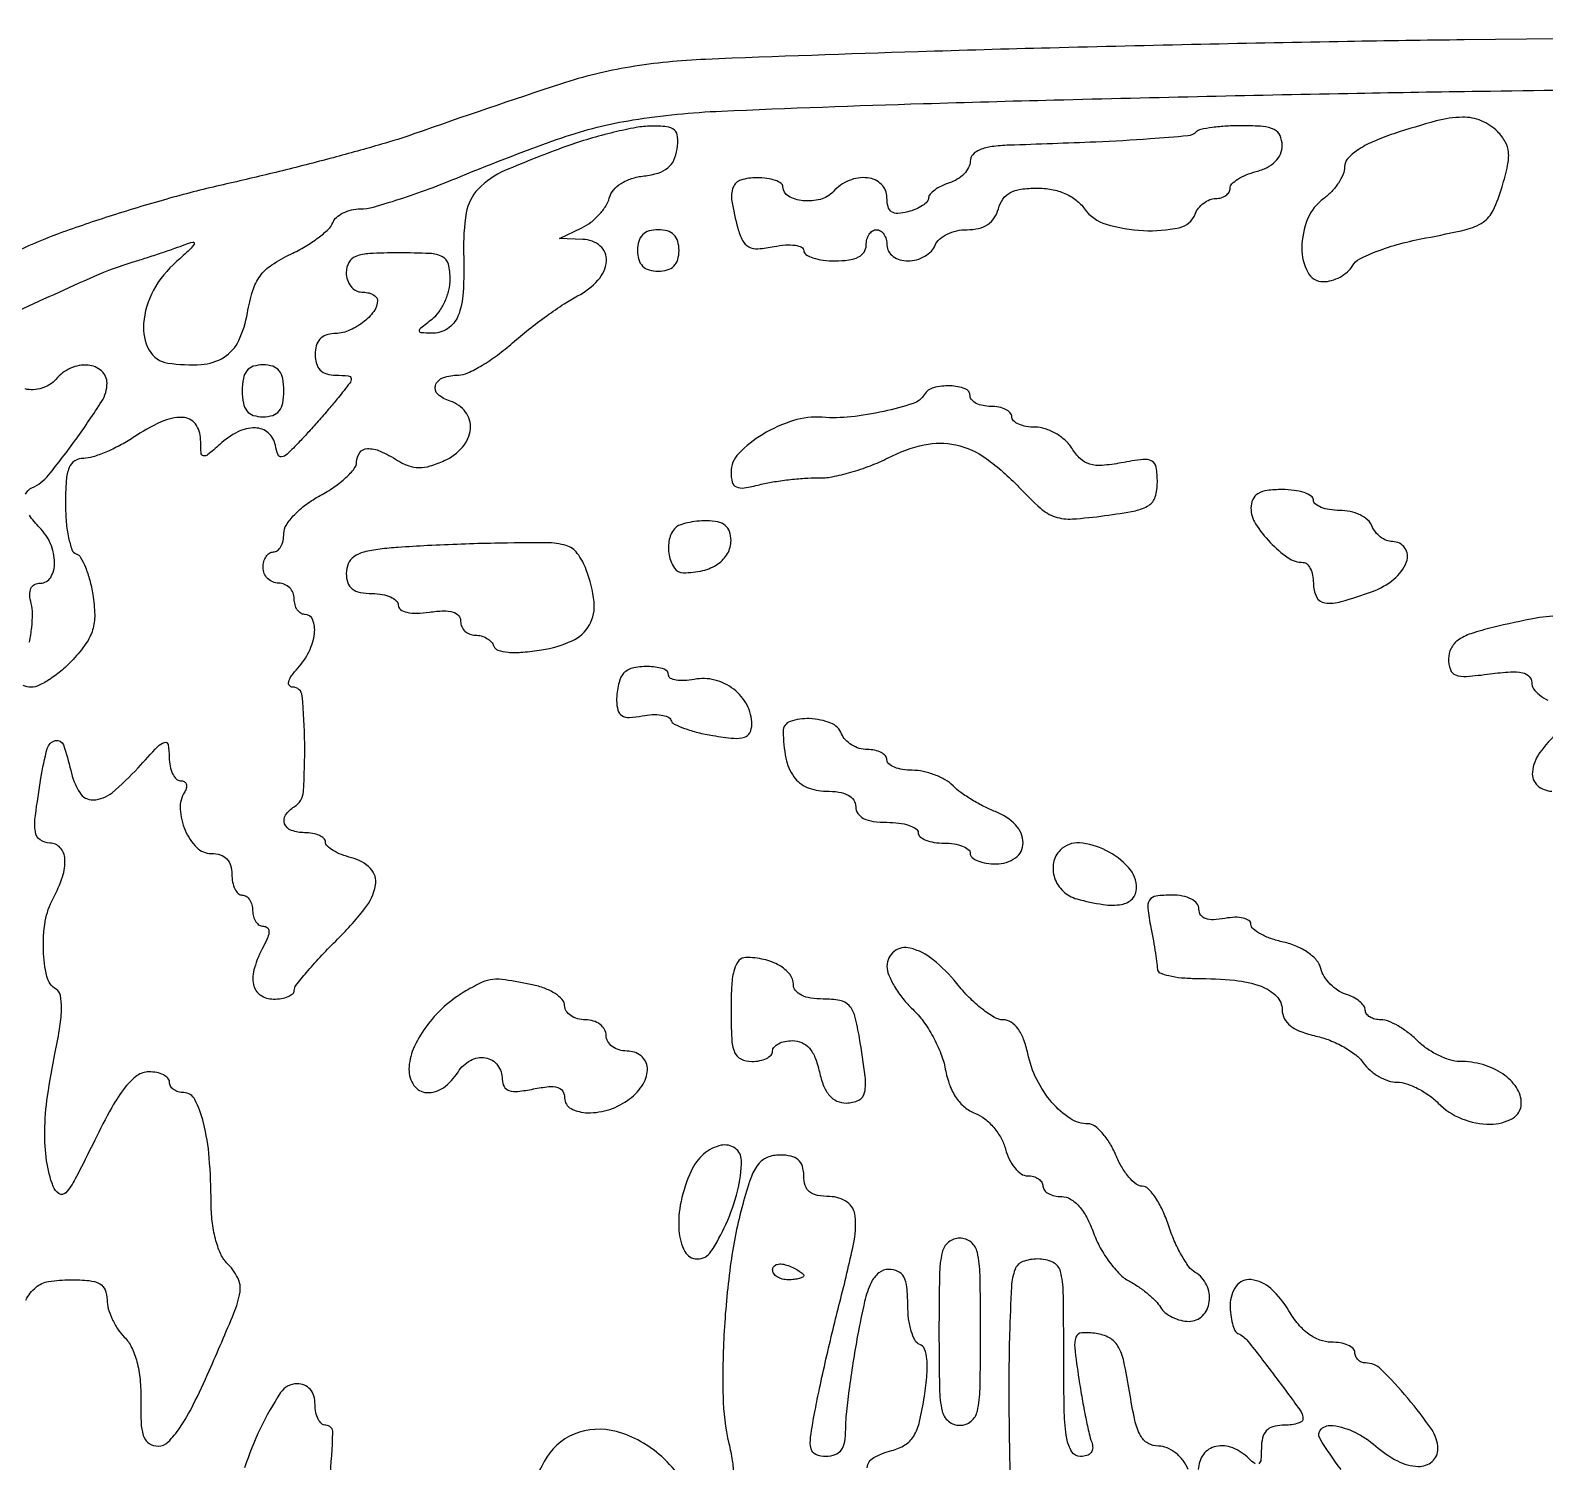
# Model space of a CAD drawing. Extents: x 0 to 525, y 0 to 407.
# Drawn here: x 145.6 to 291.2, y 153.5 to 291.2 of the extents above; entities that cross this region are included whole.
import ezdxf

# ---------------------------------------------------------------- set-up
doc = ezdxf.new("R2010")
doc.units = 0

msp = doc.modelspace()

# ---------------------------------------------------------------- linework, layer by layer
for points in [[(307.5, 290.5), (283.5, 290.254837, 0.001912), (272.269974, 290.097179, 0.000978), (258.178125, 289.817888, 0.000971), (243.660069, 289.47353, 0.001461), (231, 289.11162, 0.002143), (210.559877, 288.379844, 0.030393), (203.284848, 287.643746, 0.039206), (196.691126, 286.030314, 0.004712), (182.5, 281.204807, -0.014421), (179.39113, 280.214587, -0.004669), (174.7375, 278.925767, -0.004651), (169.534293, 277.588636, -0.00521), (164.5, 276.400227, 0.01202), (159.356423, 275.111814, 0.009323), (153.821875, 273.471527, 0.009445), (148.713861, 271.746628, 0.022364), (145, 270.223187, -0.000098), (141.608046, 268.65195, -0.000059), (137.594692, 266.794392, -0.000059)], [(144.033349, 263.999286, -0.004148), (151.78271, 267.525507, -0.0324), (155.5, 268.89913, 0.005105), (156.794956, 269.298846, 0.003879), (158.20625, 269.762402, 0.003922), (159.523288, 270.217885, 0.009151), (160.5, 270.584529, -0.04876), (161.24018, 270.797346, -0.618414), (161.373786, 270.61999, -0.091265), (160.974128, 270.087779, -0.007482), (159.673055, 268.924117, 0.089398), (157.465588, 266.181654, 0.104233), (156.50529, 262.983461, 0.147277), (157.048726, 260.414542, 0.236587), (158.851713, 259.16712, 0.049117), (162.058897, 259.030867, 0.12746), (164.245125, 259.72937, 0.142921), (165.666392, 261.33659, 0.068303), (166.498513, 263.991197, -0.032381), (167.005416, 266.13574, -0.085013), (167.714041, 267.543058, -0.087469), (168.837393, 268.611215, -0.03568), (170.678771, 269.651857, 0.023342), (172.058238, 270.38719, 0.026403), (173.305427, 271.220831, 0.026995), (174.27715, 272.032651, 0.114099), (174.698819, 272.657518, -0.119648), (175.05394, 273.171539, -0.064932), (175.692159, 273.606653, -0.058898), (176.49914, 273.902174, -0.05801), (177.356989, 274.003429, 0.06805), (178.606264, 274.176283, 0.009843), (181.073615, 274.920822, 0.011004), (183.971385, 275.928817, 0.009217), (187, 277.121656, -0.014506), (196.74685, 280.841918, -0.0449), (203.572679, 282.554854, -0.02819), (212.070732, 283.405501, -0.003155), (231.5, 284.126516, -0.001306), (244.072993, 284.480801, -0.000822), (258.765625, 284.832234, -0.000825), (273.221047, 285.130361, -0.001513), (285, 285.318197, 0.001685), (301.547956, 285.587777, 0.018979)], [(145.195127, 169.044472, -0.099581), (146.159083, 170.270025, -0.137447), (147.379029, 170.833395, -0.039881), (149.464463, 171, -0.022349), (151.285983, 170.918542, -0.102857), (152.29169, 170.61363, -0.173744), (152.814767, 170.026034, -0.096124), (153, 169.071429, 0.069397), (153.119797, 168.212458, 0.03896), (153.48677, 167.222605, 0.038029), (154.022805, 166.261884, 0.050154), (154.65709, 165.485768, -0.083966), (155.361973, 164.493928, -0.048572), (155.869512, 163.117435, -0.040951), (156.170218, 161.41001, -0.026904), (156.247445, 159.414339, 0.015255), (156.282773, 157.119178, 0.078718), (156.53813, 155.878657, 0.165719), (157.063282, 155.24052, 0.139333), (157.909637, 155, 0.199147), (158.867903, 155.397434, 0.047287), (159.991322, 156.758623, 0.033203), (161.286147, 158.973066, 0.012252), (162.821754, 162.25, 0.004075), (165.19891, 167.786316, 0.0594), (165.783478, 169.828742, 0.16134), (165.563764, 171.191735, 0.076562), (164.5, 172.642857, -0.09616), (163.902287, 173.528513, -0.03727), (163.424274, 174.935845, -0.033946), (163.106303, 176.634385, -0.029307), (163, 178.446429, 0.020392), (162.825059, 182.734006, 0.040579), (162.275033, 186.085338, 0.054394), (161.447427, 188.335347, 0.284755), (160.375, 189, -0.071046), (159.849526, 189.075045, -0.086487), (159.403906, 189.29375, -0.100289), (159.105986, 189.61866, -0.136381), (159, 190, 0.190282), (158.849216, 190.381865, 0.088467), (158.415514, 190.70625, 0.068285), (157.771739, 190.926291, 0.048285), (157.010259, 191, 0.160312), (155.897104, 190.633682, 0.066692), (154.74643, 189.520089, 0.041005), (153.443624, 187.560021, 0.012749), (151.812059, 184.419638, -0.005485), (149.94665, 180.697994, -0.064351), (149.027108, 179.365735, -0.36309), (148.386107, 179.274378, -0.166893), (147.813446, 179.975267, -0.053294), (147.18634, 182.453687, -0.039326), (147.00881, 185.280249, -0.03153), (147.276931, 188.670325, -0.015896), (148.018734, 192.89653, 0.012657), (148.471093, 195.379161, 0.035221), (148.62061, 197.144208, 0.051842), (148.512903, 198.344484, 0.209), (148.103868, 198.935806, -0.199283), (147.213761, 200.172619, -0.04945), (146.879453, 202.698672, -0.049205), (147.062133, 205.480697, -0.083295), (147.81717, 207.684259, 0.043569), (148.716656, 209.75816, 0.095727), (148.94206, 211.465309, 0.168867), (148.487681, 212.557717, 0.213677), (147.5, 213, -0.158196), (146.566577, 213.302909, -0.20447), (146.108332, 214.06767, -0.067508), (146.105711, 215.665986, -0.007659), (146.641848, 219.25, -0.023132), (147.246173, 222.084401, -0.270806), (148.014365, 222.852824, -0.389152), (148.800021, 222.438177, -0.031695), (149.5, 220, 0.084479), (150.369294, 217.853305, 0.270311), (151.680542, 217.154791, 0.16612), (153.483255, 217.84937, 0.033922), (155.984783, 220.25, -0.005003), (157.86758, 222.27849, -0.122979), (158.509077, 222.687767, -0.461921), (158.862566, 222.474779, -0.037529), (158.970687, 221.25, 0.045064), (159.059791, 220.388768, 0.06443), (159.302475, 219.660937, 0.08373), (159.65208, 219.168734, 0.199103), (160.059017, 219, -0.117525), (160.41022, 218.916294, -0.186151), (160.615082, 218.689555, -0.154458), (160.635702, 218.34727, -0.076964), (160.464874, 217.943165, 0.151863), (160.032412, 216.264576, 0.089394), (160.503985, 214.228425, 0.094748), (161.618194, 212.581596, 0.199337), (163.019052, 212, -0.07374), (163.88064, 211.872238, -0.124577), (164.502382, 211.497596, -0.123728), (164.873735, 210.870152, -0.072175), (165, 210, 0.048028), (165.073693, 209.234582, 0.068025), (165.29375, 208.5875, 0.088204), (165.618118, 208.151477, 0.191087), (166, 208, -0.148195), (166.381354, 207.884432, -0.098894), (166.70625, 207.559375, -0.082425), (166.925306, 207.073457, -0.064853), (167, 206.5, 0.067246), (167.077464, 205.926627, 0.084069), (167.304085, 205.440625, 0.099557), (167.640425, 205.115614, 0.143424), (168.035184, 205, -0.174147), (168.414339, 204.863812, -0.223915), (168.570368, 204.532871, -0.098707), (168.454179, 203.950055, -0.024465), (168.035184, 203.065741, 0.04778), (167.171413, 200.999207, 0.122768), (167.081231, 199.393649, 0.197956), (167.736501, 198.391451, 0.151358), (169, 198, 0.039322), (169.76583, 198.060321, 0.058493), (170.4125, 198.242122, 0.076921), (170.852859, 198.508758, 0.221732), (171, 198.824245, -0.166141), (171.167945, 199.315721, -0.009817), (172.170057, 200.559558, -0.013943), (173.457191, 202.010331, -0.009768), (174.983173, 203.574245, 0.029822), (177.771288, 206.670798, 0.122196), (178.817528, 208.950745, 0.247317), (178.326217, 210.551084, 0.136365), (176.5, 211.589356, -0.031538), (175.542749, 211.894893, -0.043524), (174.734375, 212.294405, -0.050787), (174.168069, 212.722675, -0.208396), (174, 213.108408, 0.209225), (173.850821, 213.449305, 0.081793), (173.4125, 213.738095, 0.062301), (172.765676, 213.93458, 0.042643), (172, 214, -0.086441), (170.735988, 214.22017, -0.21455), (170.074954, 214.858081, -0.248207), (170.164196, 215.696237, -0.106542), (171, 216.5, 0.242485), (171.881348, 217.965533, 0.019784), (172.001808, 222.582139, 0.018537), (171.770614, 227.152141, 0.388778), (170.845012, 228, -0.235796), (170.530898, 228.156856, -0.231882), (170.464548, 228.504062, -0.089583), (170.739599, 229.079949, -0.027832), (171.345012, 229.828741, 0.070402), (172.423543, 231.422292, 0.082293), (172.945684, 233.170722, 0.128537), (172.775208, 234.477896, 0.305352), (172, 235, -0.148195), (171.618646, 235.115568, -0.098894), (171.29375, 235.440625, -0.082425), (171.074694, 235.926543, -0.064853), (171, 236.5, 0.099038), (170.885486, 237.072457, 0.097945), (170.559375, 237.559375, 0.097945), (170.072457, 237.885486, 0.099038), (169.5, 238, -0.099038), (168.927543, 238.114514, -0.097945), (168.440625, 238.440625, -0.097945), (168.114514, 238.927543, -0.099038), (168, 239.5, -0.064853), (168.074694, 240.073457, -0.082425), (168.29375, 240.559375, -0.098894), (168.618646, 240.884432, -0.148195), (169, 241, 0.172496), (169.381559, 241.135672, 0.093748), (169.70625, 241.5207, 0.074139), (169.925921, 242.094484, 0.05446), (170, 242.772596, -0.142505), (170.23923, 243.594925, -0.049338), (171.009462, 244.577575, -0.043376), (172.137103, 245.567987, -0.035015), (173.5, 246.430067, 0.027625), (174.839932, 247.250176, 0.035122), (175.971875, 248.155627, 0.037773), (176.775492, 249.017585, 0.170338), (177, 249.657471, -0.160771), (177.296427, 250.555535, -0.227706), (178.029025, 250.941969, -0.115095), (179.251803, 250.704819, -0.034389), (180.939475, 249.805726, 0.05298), (182.003455, 249.288631, 0.085645), (182.992074, 249.11317, 0.075334), (184.070199, 249.271271, 0.032896), (185.425906, 249.784287, 0.105974), (187.181219, 251.087614, 0.157134), (187.937597, 252.831558, 0.189498), (187.47574, 254.45578, 0.154171), (185.985479, 255.504609, -0.10417), (184.81512, 256.166843, -0.299818), (184.581663, 257.024703, -0.23471), (185.302577, 257.756438, -0.080757), (186.809017, 258.015973, 0.108075), (187.683322, 258.215859, 0.024648), (189.031399, 258.933797, 0.02439), (190.535956, 259.93556, 0.021616), (192, 261.118051, -0.01368), (193.541371, 262.40394, -0.010719), (195.279688, 263.715796, -0.010869), (196.950642, 264.867091, -0.025977), (198.25, 265.627758, 0.090072), (200.207703, 267.138832, 0.161927), (201.013079, 268.978123, 0.244028), (200.424122, 270.423044, 0.170365), (198.75, 271.06768), (196.5, 271.135361), (198.663202, 272.181764, 0.051866), (199.525887, 272.715662, 0.041873), (200.329889, 273.452036, 0.043386), (200.961558, 274.26785, 0.079257), (201.29934, 275.036675, -0.110662), (201.69219, 275.798311, -0.076341), (202.423331, 276.441874, -0.065479), (203.431399, 276.914753, -0.048542), (204.636137, 277.17259, 0.043588), (205.995866, 277.449568, 0.098446), (206.921945, 277.936803, 0.114766), (207.505367, 278.68594, 0.073146), (207.819551, 279.75, 0.050388), (207.867353, 280.932931, 0.198993), (207.55491, 281.574558, 0.156937), (206.820319, 281.896853, 0.028736), (205.319551, 281.963924, 0.042548), (203.876613, 281.822298, 0.013275), (201.746812, 281.369614, 0.013162), (199.384387, 280.735329, 0.014166), (197.116404, 279.991399, 0.015), (191.258937, 277.683831, 0.100216), (188.695641, 275.911135, 0.151472), (187.543572, 273.616647, 0.048581), (187.283123, 269.768762, -0.020455), (187.239599, 265.951426, -0.082161), (186.740491, 263.679591, -0.156834), (185.737586, 262.467768, -0.147844), (184.190983, 262.031803, -0.015166), (183.191738, 262.08094, -0.403678), (183.030365, 262.263459, -0.215958), (183.177925, 262.554858, -0.006842), (184.25, 263.392046, 0.076714), (184.920126, 264.085399, 0.047256), (185.485938, 265.071791, 0.046201), (185.870791, 266.180817, 0.060494), (186, 267.244858, 0.06157), (185.822149, 268.683676, 0.217664), (185.254827, 269.393012, 0.107008), (184.04886, 269.706521, 0.010283), (181, 269.769231, 0.011985), (178.258128, 269.703498, 0.078289), (176.913265, 269.425, 0.178473), (176.248286, 268.84916, 0.126642), (176, 267.884615, 0.078089), (176.11313, 267.164671, 0.090376), (176.440625, 266.553606, 0.100781), (176.927934, 266.145092, 0.124838), (177.5, 266, -0.051363), (178.073942, 265.940885, -0.071292), (178.559375, 265.765, -0.091341), (178.885677, 265.505352, -0.181063), (179, 265.2, -0.160852), (178.649136, 264.137576, -0.070561), (177.595547, 263.070059, -0.066662), (176.194486, 262.271675, -0.096503), (174.8, 262, 0.090275), (174.047348, 261.862992, 0.120036), (173.475, 261.472222, 0.112093), (173.120851, 260.838435, 0.071699), (173, 260, 0.072213), (173.126545, 259.128378, 0.124282), (173.498777, 258.501229, 0.12472), (174.123, 258.127313, 0.073012), (174.990213, 258, -0.020265), (176.195799, 257.951117, -0.357681), (176.457348, 257.698489, -0.193791), (176.332502, 257.242231, -0.007613), (175.240213, 255.849715, -0.006552), (174.430454, 254.875527, -0.003728), (173.427061, 253.717658, -0.003721), (172.399099, 252.566544, -0.00614), (171.511484, 251.611199, -0.009924), (170.305552, 250.394105, -0.156447), (169.788859, 250.138252, -0.355039), (169.445932, 250.340523, -0.041353), (169.188159, 251.261484, 0.167905), (168.501676, 252.452266, 0.176692), (167.241864, 252.934185, 0.122287), (165.573863, 252.547533, 0.0662), (163.828741, 251.345012, -0.010041), (162.672959, 250.340515, -0.245324), (162.270157, 250.252867, -0.321363), (162.039348, 250.537107, -0.015039), (162, 251.845012, 0.167196), (161.493024, 253.318738, 0.224749), (160.249352, 253.94422, 0.115478), (158.210672, 253.518001, 0.037247), (155.5, 252, -0.023796), (154.222963, 251.239061, -0.023115), (152.867188, 250.594872, -0.023752), (151.624633, 250.141516, -0.074786), (150.75, 250.006589, 0.137198), (149.890354, 249.762686, 0.162638), (149.34943, 249.119422, 0.078745), (149.071505, 247.874081, 0.015603), (149, 245.583333, 0.021702), (149.074548, 243.866645, 0.031287), (149.300676, 242.363837, 0.032005), (149.625542, 241.216357, 0.231288), (150.023576, 240.825475, -0.183276), (150.456089, 240.472647, -0.033883), (150.917045, 239.533425, -0.032385), (151.330539, 238.301203, -0.02454), (151.627807, 236.90613, -0.034275), (151.808296, 234.957348, -0.079562), (151.611357, 233.506971, -0.079466), (150.971154, 232.189555, -0.034129), (149.73956, 230.663989, -0.029088), (148.678023, 229.644432, -0.031385), (147.530801, 228.782547, -0.033071), (146.461993, 228.177025, -0.112808), (145.687349, 228, -0.096384), (144.927499, 228.147848, -0.259171)], [(145.16762, 246.574008, -0.188104), (145.761226, 247.166667, 0.119213), (147.36073, 248.382726, 0.014944), (150.027394, 251.864732, 0.013835), (152.496973, 255.505595, 0.143049), (153, 257.227844, 0.212186), (152.474138, 258.411207, 0.166056), (151.168633, 258.971413, 0.12611), (149.49065, 258.675325, 0.113615), (148.085677, 257.603235, -0.083413), (147.50725, 257.104417, -0.061256), (146.733539, 256.756268, -0.060765), (145.891235, 256.603784, -0.078533), (145.110485, 256.681358, 0.13193)], [(145.527167, 232.335726, 0.026106), (145.755512, 233.74979, 0.026933), (145.826554, 235.062949, 0.064081), (145.70219, 236.030824, -0.049687), (145.568857, 236.875903, -0.121159), (145.683389, 237.491495, -0.16778), (146.034771, 237.86301, -0.120777), (146.59362, 238, 0.264442), (147.581249, 238.561614, 0.139437), (147.954883, 239.968329, 0.097814), (147.560901, 241.794534, 0.094759), (146.5, 243.357143, -0.050175), (145.527654, 244.547014, -0.098647)], [(293.009291, 234.834747, 0.052397), (290.423533, 234.628225, 0.012898), (286.25, 233.737827, 0.021271), (284.161345, 233.140563, 0.07399), (282.912448, 232.5081, 0.121311), (282.241594, 231.732133, 0.118407), (282, 230.726249, 0.083453), (282.174505, 229.688009, 0.226064), (282.685202, 229.169384, 0.107514), (283.722228, 229.02933, 0.013343), (286, 229.273174, -0.016205), (287.958312, 229.471491, -0.069544), (289.125179, 229.389269, -0.151449), (289.754929, 229.037156, -0.192412), (290, 228.423896, 0.156233), (290.184799, 227.846912, 0.069096), (290.741054, 227.259188, 0.058671), (291.557652, 226.749812, 0.048691)], [(292.522736, 223.604049, 0.060037), (290.76385, 221.681658, 0.130557), (290.06189, 219.824837, 0.237173), (290.549735, 218.544125, 0.187427), (291.95031, 218, 0.057607)], [(226.081179, 152.925565, -0.233614), (226.735067, 153.889644, -0.067581), (228.453223, 154.577616, 0.076645), (229.731416, 155.116363, 0.119798), (230.567434, 155.960693, 0.07894), (231.133349, 157.359503, 0.019511), (231.597067, 159.79872, 0.016093), (231.841205, 161.881828, 0.043808), (231.836639, 163.365504, 0.068988), (231.610303, 164.339192, 0.224379), (231.143843, 164.785386, -0.193841), (230.702863, 165.160363, -0.047698), (230.336004, 166.058311, -0.04181), (230.083874, 167.247279, -0.031358), (230, 168.583333, 0.024349), (229.916795, 170.29088, 0.098744), (229.616306, 171.282514, 0.165006), (229.053351, 171.809756, 0.1068), (228.172852, 172, 0.172732), (227.211595, 171.657708, 0.112013), (226.477422, 170.718591, 0.053498), (225.853575, 168.91807, 0.011108), (225.172852, 165.634703, 0.006571), (224.723876, 163.004501, 0.006585), (224.344525, 160.365268, 0.00646), (224.073727, 158.054695, 0.025943), (224, 156.634703, -0.040524), (223.899651, 155.398597, -0.11436), (223.572476, 154.602065, -0.150022), (222.992447, 154.156067, -0.089659), (222.129105, 154, -0.099217), (221.160745, 154.194066, -0.241198), (220.703618, 154.734732, -0.093801), (220.657176, 155.85429, -0.009774), (221.091601, 158.460922, -0.006783), (221.519226, 160.589501, -0.003108), (222.131825, 163.354391, -0.003078), (222.81285, 166.257569, -0.004245), (223.462496, 168.855267, 0.010318), (224.782654, 174.420422, 0.076869), (224.942016, 177.125606, 0.217516), (224.169464, 178.465701, 0.156121), (222.5, 179, -0.044917), (221.317234, 179.106468, -0.124434), (220.5625, 179.45, -0.149477), (220.142566, 180.064742, -0.07578), (220, 181, 0.07402), (219.864104, 181.912938, 0.14039), (219.463426, 182.531907, 0.126053), (218.760466, 182.885946, 0.053996), (217.707405, 183, 0.095996), (216.482674, 182.762674, 0.136367), (215.607028, 182.091636, 0.078669), (214.899388, 180.761253, 0.016789), (214.127358, 178.25, 0.031681), (212.989876, 172.677053, 0.020088), (212.34224, 166.078243, 0.019992), (212.230627, 159.766898, 0.05156), (212.799684, 155.25, -0.017349), (213.119315, 153.620178, -0.030132), (213.255168, 152.248437, -0.032661)], [(256.968838, 152.75, 0.067256), (256.474863, 153.619796, 0.06345), (255.759179, 154.346821, 0.067315), (254.931367, 154.834191, 0.099748), (254.108498, 155, -0.133582), (253.091672, 155.276594, -0.13873), (252.372442, 156.027411, -0.06903), (251.834795, 157.4986, -0.013827), (251.320243, 160.25, 0.014144), (250.779199, 163.132954, 0.076847), (250.210126, 164.612466, 0.138885), (249.388987, 165.41543, 0.089574), (248.11751, 165.836123, 0.051136), (246.73438, 165.889643, 0.294104), (246.172065, 165.474823, 0.12111), (246.048537, 164.468072, 0.007473), (246.453986, 161.458274, 0.006029), (246.76325, 159.552904, 0.006748), (247.107909, 157.725962, 0.006258), (247.441617, 156.179085, 0.035369), (247.687434, 155.372151, -0.099268), (247.78089, 154.822839, -0.160776), (247.62071, 154.381552, -0.147548), (247.214865, 154.097417, -0.079621), (246.606989, 154, -0.257543), (245.777856, 154.457414, -0.099064), (245.292289, 155.727919, -0.036763), (245.054003, 158.253306, -0.005146), (245, 163.5, 0.003407), (244.957083, 169.798163, 0.060999), (244.684211, 171.8, 0.22271), (243.95148, 172.677754, 0.109671), (242.5, 173, 0.088317), (241.058127, 172.743315, 0.218477), (240.314299, 172.003717, 0.076746), (239.974317, 170.367433, 0.005581), (239.787168, 165.75, 0.005617), (239.727376, 162.449544, 0.003297), (239.726245, 158.5, 0.003297), (239.777208, 154.550475, 0.005613), (239.87864, 151.25, -0.015206)], [(271.676361, 152.739922, -0.029497), (269.628561, 155.75, -0.364548), (269.774969, 156.653, -0.215663), (270.889271, 156.980781, -0.080481), (273.004658, 156.327932, -0.063708), (275, 155, 0.059208), (277.097111, 153.577044, 0.109446), (279.077784, 153.050416, 0.191476), (280.422388, 153.520803, 0.22169), (280.970687, 154.75, 0.147885), (280.380447, 156.590139, 0.024133), (278.080472, 159.601274, 0.022149), (275.518278, 162.380231, 0.197943), (274.014096, 163, -0.097617), (273.627057, 163.07629, -0.097599), (273.297891, 163.29375, -0.098272), (273.07747, 163.618382, -0.100478), (273, 164, 0.212123), (272.830109, 164.382435, 0.080693), (272.32896, 164.70625, 0.061409), (271.590202, 164.926671, 0.041848), (270.715608, 165, -0.089513), (269.623656, 165.197067, -0.070033), (268.563077, 165.772255, -0.060022), (267.564813, 166.714764, -0.040185), (266.659071, 168, 0.074001), (264.916003, 170.149794, 0.161136), (263.001467, 171.009928, 0.266435), (261.588062, 170.382032, 0.15932), (261, 168.583333, 0.028936), (261.055005, 167.633662, 0.037653), (261.220312, 166.778646, 0.041405), (261.460326, 166.119108, 0.182175), (261.75, 165.833333, -0.121226), (262.702473, 165.094878, -0.005665), (265.215732, 161.847827, -0.004729), (267.696099, 158.501827, -0.158417), (268, 157.566722, -0.278855), (267.867788, 157.348094, -0.051768), (267.4125, 157.166475, -0.042263), (266.766358, 157.041105, -0.026799), (266, 157, 0.073359), (265.09847, 156.867014, 0.135844), (264.477273, 156.475, 0.126225), (264.117825, 155.795705, 0.058961), (264, 154.8, -0.02009), (263.956017, 153.705795, -0.201593), (263.75, 153.308333, -0.338229)], [(174.419919, 151.878728, 0.013586), (174.716703, 156.289883, 0.425981), (174.034443, 157, -0.185806), (173.639518, 157.152007, -0.089897), (173.303868, 157.5875, -0.069737), (173.076338, 158.234665, -0.049749), (173, 159, 0.071539), (172.880783, 159.828963, 0.10895), (172.531719, 160.463818, 0.118528), (171.973436, 160.858251, 0.095607), (171.25, 160.996252, 0.252954), (169.682217, 160.144533, 0.032117), (167.727426, 156.677663, 0.034201), (166.225461, 152.926234, 0.171363)], [(209.818858, 149.5, 0.08224), (206.333389, 153.988618, 0.120993), (201.984529, 156.396226, 0.163509), (197.925795, 156.155064, 0.180404), (195.031543, 153.509869, -0.017832), (191.087274, 146.442208, -0.022403)], [(263.404066, 153.293644, -0.043912), (262.8, 153.8, 0.100268), (261.242953, 154.832481, 0.1507), (259.63123, 154.972266, 0.183253), (258.432807, 154.195431, 0.152422), (257.936614, 152.75)]]:
    msp.add_lwpolyline(points, format="xyb")
for points in [[(276.75, 281.228819, 0.021969), (274.723563, 280.454378, 0.045406), (273.23679, 279.642689, 0.062511), (272.299543, 278.828372, 0.18471), (272, 278.045192, -0.098803), (271.856646, 277.32682, -0.046831), (271.4125, 276.489151, -0.043911), (270.765157, 275.670192, -0.04744), (270, 275, 0.140082), (268.454453, 273.040822, 0.096134), (267.894557, 270.248513, 0.121912), (268.458934, 267.905932, 0.279924), (269.95031, 267, 0.06958), (270.759602, 267.113169, 0.055085), (271.578264, 267.447703, 0.056375), (272.283055, 267.940943, 0.084537), (272.753547, 268.524097, -0.149243), (273.455814, 269.197327, -0.026372), (275.145164, 269.942161, -0.025911), (277.326351, 270.642583, -0.018762), (279.81673, 271.203111, 0.010956), (283.681734, 272.009876, 0.090774), (285.319893, 272.71943, 0.137122), (286.293275, 273.855439, 0.036219), (287.151756, 276.11218, 0.018761), (287.683106, 278.162479, 0.074877), (287.769236, 279.454084, 0.109406), (287.460188, 280.450206, 0.066753), (286.709692, 281.433165, 0.098272), (285.151608, 282.475225, 0.103893), (283.344699, 282.816228, 0.060867), (280.826608, 282.455982, 0.014358)], [(257.739875, 281.406542, -0.174567), (256.928986, 281.025041, -0.005722), (253.300814, 280.724479, -0.007556), (248.069248, 280.430691, -0.002028), (239.75, 280.123321, 0.024556), (238.078253, 279.985969, 0.065649), (236.925919, 279.676721, 0.109097), (236.247011, 279.201579, 0.187872), (236, 278.567388, -0.122947), (235.851427, 277.972302, -0.069989), (235.4125, 277.36914, -0.063046), (234.764714, 276.849532, -0.06077), (234, 276.5, 0.034745), (233.234406, 276.197055, 0.045356), (232.5875, 275.811996, 0.052656), (232.137188, 275.406751, 0.18528), (232, 275.049244, -0.191138), (231.861129, 274.69924, -0.056409), (231.4125, 274.319322, -0.047691), (230.765606, 273.970404, -0.035906), (230, 273.710251, -0.049229), (229.042979, 273.55836, -0.167579), (228.44369, 273.726188, -0.182942), (228.106846, 274.214569, -0.060551), (228, 275.09362, 0.203146), (227.464367, 276.357556, 0.167002), (226.126367, 276.984473, 0.126452), (224.368535, 276.728956, 0.106277), (222.818955, 275.651274, -0.141117), (221.591943, 274.917345, -0.088969), (219.916555, 274.781002, -0.106214), (218.516471, 275.226255, -0.269037), (218, 276.116631, 0.245982), (217.822468, 276.455662, 0.066691), (217.265625, 276.74051, 0.0514), (216.457607, 276.935631, 0.033571), (215.5, 277, 0.073808), (213.952796, 276.770355, 0.232155), (213.206445, 276.073762, 0.135622), (213.080754, 274.741141, 0.021511), (213.655553, 272.15338, 0.049161), (214.109349, 270.94715, 0.161841), (214.698885, 270.34999, 0.1366), (215.595706, 270.168751, 0.03133), (217.141898, 270.37838, -0.03099), (218.241638, 270.52824, -0.053472), (219.163723, 270.497461, -0.076985), (219.790639, 270.307731, -0.288435), (220, 269.975, 0.258791), (220.207951, 269.600134, 0.060981), (220.88125, 269.286406, 0.047785), (221.850699, 269.070907, 0.030819), (223, 269, 0.033607), (224.322075, 269.088963, 0.082504), (225.25, 269.375, 0.12651), (225.797909, 269.851045, 0.152103), (226, 270.5, -0.064853), (226.074694, 271.073457, -0.082425), (226.29375, 271.559375, -0.098894), (226.618646, 271.884432, -0.148195), (227, 272, -0.148195), (227.381354, 271.884432, -0.098894), (227.70625, 271.559375, -0.082425), (227.925306, 271.073457, -0.064853), (228, 270.5, 0.131307), (228.154775, 269.920798, 0.103496), (228.588564, 269.434603, 0.089187), (229.24494, 269.110922, 0.070174), (230.031385, 269, 0.068006), (230.850994, 269.111994, 0.06271), (231.635134, 269.440625, 0.06668), (232.267132, 269.926359, 0.104363), (232.638374, 270.5, -0.12349), (233.041508, 271.074172, -0.064447), (233.775342, 271.559375, -0.058029), (234.706833, 271.888415, -0.055966), (235.700608, 272, 0.056491), (236.815342, 272.126348, 0.090445), (237.692743, 272.503658, 0.099856), (238.32222, 273.133358, 0.082786), (238.710251, 274, -0.087419), (239.138069, 274.932412, -0.117802), (239.826434, 275.550559, -0.089859), (240.869985, 275.894003, -0.034691), (242.395872, 276, -0.045725), (243.829488, 275.868622, -0.056818), (245.109236, 275.477953, -0.06171), (246.18077, 274.845706, -0.072614), (247, 274, 0.165498), (249.070845, 272.527065, 0.060891), (252.654539, 271.917073, 0.062835), (256.093667, 272.187737, 0.255434), (257.638374, 273.5, -0.074185), (257.962529, 274.073431, -0.064359), (258.454091, 274.559375, -0.06686), (259.031441, 274.888097, -0.096313), (259.606989, 275, 0.068684), (260.13942, 275.073486, 0.085011), (260.590803, 275.288153, 0.099878), (260.892622, 275.606875, 0.140685), (261, 275.980948, -0.196992), (261.172385, 276.401511, -0.05533), (261.734375, 276.858059, -0.046776), (262.542915, 277.277157, -0.034719), (263.5, 277.589356, 0.055092), (264.545019, 277.977912, 0.080962), (265.336663, 278.552234, 0.09348), (265.827789, 279.277583, 0.102549), (266, 280.108408, 0.105422), (265.79949, 281.04882, 0.174813), (265.243372, 281.626635, 0.095589), (264.163769, 281.922871, 0.019303), (262.166667, 282, 0.014336), (260.655255, 281.956655, 0.018983), (259.285047, 281.825672, 0.016592), (258.172676, 281.638792, 0.147498)], [(204, 270, 0.072254), (204.126841, 269.126841, 0.124864), (204.5, 268.5, 0.124864), (205.126841, 268.126841, 0.072254), (206, 268, 0.072254), (206.873159, 268.126841, 0.124864), (207.5, 268.5, 0.124864), (207.873159, 269.126841, 0.072254), (208, 270, 0.072254), (207.873159, 270.873159, 0.124864), (207.5, 271.5, 0.124864), (206.873159, 271.873159, 0.072254), (206, 272, 0.072254), (205.126841, 271.873159, 0.124864), (204.5, 271.5, 0.124864), (204.126841, 270.873159, 0.072254)], [(166, 256.5, 0.044917), (166.106468, 255.317234, 0.124434), (166.45, 254.5625, 0.149477), (167.064742, 254.142566, 0.07578), (168, 254, 0.07578), (168.935258, 254.142566, 0.149477), (169.55, 254.5625, 0.124434), (169.893532, 255.317234, 0.044917), (170, 256.5, 0.044917), (169.893532, 257.682766, 0.124434), (169.55, 258.4375, 0.149477), (168.935258, 258.857434, 0.07578), (168, 259, 0.07578), (167.064742, 258.857434, 0.149477), (166.45, 258.4375, 0.124434), (166.106468, 257.682766, 0.044917)], [(231.579826, 256.129162, -0.17759), (230.504902, 255.285034, -0.023919), (227.687869, 254.516415, -0.028246), (224.530024, 254.000134, -0.044105), (221.77707, 253.952152, 0.09301), (219.000728, 253.632128, 0.060495), (216.045777, 252.308658, 0.064006), (213.738258, 250.481372, 0.19574), (213, 248.667815, 0.065615), (213.125457, 247.715922, 0.228214), (213.519372, 247.258398, 0.14348), (214.273775, 247.162677, 0.022763), (215.75, 247.468575, -0.021134), (217.009505, 247.733846, -0.012512), (218.530232, 247.948611, -0.012508), (220.061266, 248.087181, -0.020956), (221.352919, 248.117334, 0.052293), (222.720372, 248.235123, 0.022188), (224.51207, 248.66369, 0.021662), (226.400624, 249.294717, 0.026495), (228.101248, 250.051653, -0.062921), (231.57764, 251.305168, -0.110569), (234.619228, 251.30562, -0.101635), (237.543846, 249.990189, -0.04739), (240.683489, 247.236768, 0.020674), (242.77047, 245.199602, 0.103394), (244.176591, 244.383415, 0.097237), (245.832804, 244.173615, 0.017206), (248.961563, 244.494714, 0.012548), (251.888067, 244.972316, 0.095399), (253.180834, 245.484308, 0.180625), (253.795721, 246.299757, 0.072298), (254, 247.705129, 0.038491), (253.888881, 249.146445, 0.234918), (253.470287, 249.738582, 0.155779), (252.619274, 249.89775, 0.015318), (250.532916, 249.572153, -0.025853), (248.678659, 249.322655, -0.092015), (247.491414, 249.443524, -0.120912), (246.606677, 249.956721, -0.061645), (245.792369, 250.960862, 0.070008), (245.137902, 251.740978, 0.052423), (244.229272, 252.401003, 0.053057), (243.218051, 252.849507, 0.078019), (242.259453, 253, -0.042325), (241.394432, 253.073356, -0.061946), (240.663714, 253.29375, -0.081358), (240.168338, 253.617619, -0.210376), (240, 254, 0.191087), (239.848523, 254.381882, 0.088204), (239.4125, 254.70625, 0.068025), (238.765418, 254.926307, 0.048028), (238, 255, -0.048028), (237.234582, 255.073693, -0.068025), (236.5875, 255.29375, -0.088204), (236.151477, 255.618118, -0.191087), (236, 256, 0.315164), (235.509394, 256.701023, 0.080257), (234.069359, 256.977051, 0.071736), (232.479257, 256.794966, 0.192315)], [(263, 245.222241, 0.142693), (263.437975, 243.718815, 0.049504), (264.847199, 241.924903, 0.049428), (266.569727, 240.452649, 0.153295), (268.011431, 240, -0.192889), (268.388987, 239.848718, -0.087607), (268.709608, 239.4125, -0.067446), (268.927183, 238.765446, -0.047458), (269, 238, 0.114778), (269.303399, 236.695735, 0.2484), (270.113374, 236.109204, 0.106165), (271.674278, 236.221378, 0.015926), (274.679002, 237.200888, 0.086091), (276.73493, 238.374578, 0.125224), (277.961237, 240.052417, 0.253835), (277.808147, 241.375838, 0.244309), (276.606989, 242, -0.096313), (276.031441, 242.111903, -0.06686), (275.454091, 242.440625, -0.064359), (274.962529, 242.926569, -0.074185), (274.638374, 243.5, 0.125259), (274.232199, 244.074238, 0.06413), (273.488259, 244.559375, 0.057561), (272.542288, 244.888458, 0.055002), (271.531385, 245, -0.037645), (270.561983, 245.073089, -0.056489), (269.743594, 245.29375, -0.074175), (269.184642, 245.616987, -0.228458), (269, 246, 0.254951), (268.790443, 246.384262, 0.06271), (268.11875, 246.70625, 0.048861), (267.149251, 246.927234, 0.031626), (266, 247, 0.031603), (264.56779, 246.909386, 0.102502), (263.671879, 246.601853, 0.154306), (263.177787, 246.049354, 0.106261)], [(207.666667, 243.333333, 0.147812), (207.064509, 242.20955, 0.092797), (207.044473, 240.707501, 0.107041), (207.550524, 239.458661, 0.24804), (208.418213, 239, 0.057152), (210.282833, 239.213833, 0.092141), (211.74321, 239.852251, 0.114633), (212.666811, 240.850375, 0.130322), (213, 242.106989, 0.083936), (212.856334, 242.956765, 0.139456), (212.441849, 243.547177, 0.11895), (211.723226, 243.889714, 0.05205), (210.666667, 244, 0.026022), (209.724524, 243.950933, 0.028659), (208.822917, 243.804167, 0.029781), (208.075903, 243.590804, 0.11238)], [(179.25, 241.276604, 0.030931), (177.6923, 240.984596, 0.094495), (176.721605, 240.532836, 0.1371), (176.189458, 239.867022, 0.100783), (176, 238.936642, 0.081469), (176.146674, 238.042435, 0.147696), (176.572724, 237.443664, 0.120378), (177.331203, 237.105411, 0.045002), (178.5, 237, -0.042604), (179.457097, 236.9183, -0.062258), (180.265625, 236.67291, -0.081739), (180.813552, 236.312248, -0.209367), (181, 235.886501, 0.244511), (181.217379, 235.468557, 0.09802), (181.824696, 235.20014, 0.061942), (182.776249, 235.107534, 0.029763), (184, 235.213308, -0.02709), (185.351274, 235.33738, -0.081358), (186.267697, 235.22226, -0.14566), (186.797332, 234.877821, -0.178073), (187, 234.326807, 0.105938), (187.108477, 233.82057, 0.099316), (187.416146, 233.38975, 0.096179), (187.875869, 233.100958, 0.092542), (188.416667, 233, -0.068752), (188.984373, 232.921567, -0.065441), (189.519919, 232.691805, -0.070159), (189.943594, 232.351949, -0.108649), (190.183058, 231.950827, 0.240391), (190.591781, 231.548738, 0.056326), (191.563899, 231.358902, 0.040855), (192.967285, 231.360788, 0.018891), (194.779961, 231.580805, 0.06574), (197.738849, 232.46331, 0.161579), (199.391444, 233.976939, 0.157653), (199.834432, 236.206443, 0.06176), (199.08021, 239.289033, 0.067767), (198.220545, 240.867704, 0.165188), (197.148129, 241.616277, 0.070042), (195.265442, 241.885666, 0.005712), (190.274751, 241.839963, 0.00384), (187.059807, 241.749079, 0.003778), (183.829146, 241.608461, 0.003716), (180.999672, 241.442784, 0.014388)], [(202.666667, 229.333333, 0.10112), (202.409894, 228.944682, 0.033215), (202.195833, 228.289714, 0.031523), (202.049147, 227.51213, 0.030866), (202, 226.716756, 0.064803), (202.122892, 225.772548, 0.19534), (202.505637, 225.263464, 0.149399), (203.217377, 225.086498, 0.034007), (204.465114, 225.238082, -0.034575), (205.430465, 225.35425, -0.04933), (206.292094, 225.312911, -0.060701), (206.938257, 225.135627, -0.21838), (207.222972, 224.831083, 0.19948), (207.550364, 224.454428, 0.027182), (208.528978, 224.032444, 0.02782), (209.803259, 223.642253, 0.020163), (211.257859, 223.345581, 0.015239), (213.267328, 223.082052, 0.096445), (214.289604, 223.17675, 0.210661), (214.808256, 223.613532, 0.114403), (215, 224.440586, 0.123022), (214.543194, 226.269084, 0.105414), (213.262349, 227.790739, 0.102662), (211.439718, 228.685724, 0.110631), (209.462097, 228.748003, -0.032205), (208.518471, 228.629915, -0.054421), (207.723241, 228.668615, -0.077772), (207.181441, 228.843719, -0.282951), (207, 229.138672, 0.326345), (206.564892, 229.734313, 0.066125), (205.196661, 229.978979, 0.06031), (203.656767, 229.862367, 0.148411)], [(218.013655, 223.75, 0.044884), (218.275904, 221.152757, 0.107772), (219.034097, 219.384433, 0.139341), (220.312298, 218.363156, 0.099635), (222.116631, 218, -0.036137), (223.373356, 217.909052, -0.083999), (224.269439, 217.619944, -0.125192), (224.803548, 217.143127, -0.149326), (225, 216.5, 0.152103), (225.202091, 215.851045, 0.12651), (225.75, 215.375, 0.082504), (226.677925, 215.088963, 0.033607), (228, 215, -0.031626), (229.149251, 214.927234, -0.048861), (230.11875, 214.70625, -0.06271), (230.790443, 214.384262, -0.254951), (231, 214, 0.226478), (231.182831, 213.617064, 0.074992), (231.734375, 213.29375, 0.057076), (232.542644, 213.073116, 0.038131), (233.5, 213, -0.038131), (234.457356, 212.926884, -0.057076), (235.265625, 212.70625, -0.074992), (235.817169, 212.382936, -0.226478), (236, 212, 0.226478), (236.182831, 211.617064, 0.074992), (236.734375, 211.29375, 0.057076), (237.542644, 211.073116, 0.038131), (238.5, 211, 0.153326), (240.352173, 211.581646, 0.249281), (241.086345, 213.014071, 0.191739), (240.361799, 214.757583, 0.109116), (238.424689, 216.028633, -0.026429), (237.32916, 216.512838, -0.019312), (236.166391, 217.159629, -0.01961), (235.109588, 217.860295, -0.040202), (234.353261, 218.503882, 0.066324), (233.603766, 219.077141, 0.039092), (232.583235, 219.560515, 0.038418), (231.468131, 219.890125, 0.0527), (230.428571, 220, -0.039287), (229.498633, 220.073182, -0.058452), (228.713393, 220.29375, -0.076865), (228.178641, 220.617236, -0.22187), (228, 221, 0.182536), (227.855843, 221.381715, 0.0909), (227.443928, 221.70625, 0.070807), (226.831332, 221.926137, 0.050854), (226.106989, 222, -0.07271), (225.340293, 222.112085, -0.064008), (224.600966, 222.440625, -0.066864), (223.999607, 222.926463, -0.098143), (223.638374, 223.5, 0.211916), (222.601299, 224.539853, 0.081345), (220.558858, 224.968251, 0.094016), (218.682845, 224.698016, 0.323411)], [(244.666667, 212.333333, 0.150039), (244.017761, 211.109527, 0.129321), (244.116315, 209.652305, 0.121942), (244.934763, 208.368153, 0.125362), (246.25, 207.630286, 0.026935), (248.802001, 207.091735, 0.082162), (250.566847, 207.109091, 0.156555), (251.595769, 207.650497, 0.196427), (252, 208.639757, 0.18507), (251.234183, 210.63789, 0.093325), (249.058189, 212.301343, 0.097462), (246.508175, 213.013311, 0.219254)], [(253.375, 204.875, -0.004902), (253.614291, 203.614403, -0.005698), (253.816406, 202.410937, -0.005102), (253.965306, 201.389771, -0.03366), (254, 200.875, 0.303797), (254.227775, 200.534718, 0.039613), (255.101562, 200.25302, 0.035275), (256.312775, 200.054868, 0.022003), (257.75, 199.986345, -0.022965), (261.446451, 199.80299, -0.064038), (263.9744, 199.228699, -0.10985), (265.458202, 198.277401, -0.197994), (266, 196.962824, 0.12343), (266.210167, 196.124435, 0.105499), (266.799329, 195.427022, 0.076286), (267.803518, 194.869475, 0.034604), (269.249955, 194.445101, -0.040588), (270.590041, 194.034474, -0.034173), (271.929093, 193.392939, -0.035537), (273.074559, 192.632359, -0.075792), (273.806659, 191.865645, 0.06148), (274.450365, 191.151856, 0.048304), (275.300394, 190.548033, 0.049655), (276.216917, 190.136668, 0.080839), (277.056704, 190, -0.079633), (277.944742, 189.857662, -0.037898), (279.016657, 189.4125, -0.036326), (280.091325, 188.765383, -0.04272), (281, 188, 0.10097), (283.277598, 186.494277, 0.094904), (286.014662, 185.957547, 0.130885), (288.157637, 186.518212, 0.269937), (289, 187.964816, 0.149055), (288.537471, 189.481884, 0.095733), (287.229924, 190.796382, 0.081223), (285.3007, 191.693038, 0.068352), (283.065741, 192, -0.076088), (282.130219, 192.143193, -0.038367), (281.019312, 192.5875, -0.036976), (279.917647, 193.23458, -0.045131), (279, 194, 0.033666), (278.123995, 194.765364, 0.032922), (277.146875, 195.4125, 0.034745), (276.214566, 195.862493, 0.095343), (275.5, 196, -0.060283), (274.926381, 196.069412, -0.079016), (274.440625, 196.273955, -0.097128), (274.115365, 196.576906, -0.15811), (274, 196.932612, 0.163797), (273.865137, 197.333245, 0.060168), (273.444216, 197.767669, 0.051515), (272.831967, 198.167094, 0.04197), (272.107971, 198.465731, -0.071633), (271.348092, 198.833126, -0.052322), (270.628785, 199.43644, -0.052641), (270.055264, 200.170644, -0.075688), (269.729339, 200.927007, 0.113694), (269.315836, 201.717036, 0.061982), (268.502257, 202.457495, 0.054371), (267.399404, 203.068522, 0.045306), (266.121369, 203.473343, -0.029822), (264.926021, 203.81168, -0.042236), (263.916902, 204.26218, -0.049182), (263.206985, 204.75056, -0.220976), (263, 205.196032, 0.250018), (262.808475, 205.555113, 0.092954), (262.265625, 205.788115, 0.063896), (261.457829, 205.863005, 0.038446), (260.5, 205.755249, -0.034745), (259.391041, 205.622182, -0.097718), (258.621346, 205.734464, -0.160129), (258.170978, 206.082006, -0.150112), (258, 206.638672, 0.172525), (257.806772, 207.182003, 0.102609), (257.267934, 207.62035, 0.075232), (256.429548, 207.905867, 0.044543), (255.375, 208, 0.032674), (253.8709, 207.901604, 0.221214), (253.257619, 207.511905, 0.174183), (253.078265, 206.726132, 0.019227)], [(228, 201.174314, 0.098406), (228.171571, 200.310999, 0.036533), (228.729878, 199.199239, 0.03447), (229.533876, 198.042347, 0.035104), (230.48469, 197.014383, -0.049106), (231.483196, 195.872414, -0.030581), (232.427546, 194.363464, -0.030528), (233.183681, 192.74482, -0.047669), (233.609529, 191.267854, 0.040124), (234.029301, 189.725034, 0.062387), (234.653481, 188.497676, 0.072135), (235.479498, 187.591401, 0.081267), (236.498127, 187.000712, -0.076958), (237.406276, 186.484431, -0.049804), (238.275788, 185.641171, -0.048952), (238.979084, 184.620567, -0.065001), (239.392341, 183.572926, 0.051024), (239.749212, 182.588752, 0.060301), (240.28344, 181.755797, 0.070558), (240.904694, 181.18947, 0.1507), (241.519052, 181, -0.065727), (242.085195, 180.925255, -0.083036), (242.564972, 180.70625, -0.099156), (242.885879, 180.381348, -0.14642), (243, 180, 0.174745), (243.137562, 179.61841, 0.093142), (243.528489, 179.29375, 0.073387), (244.110819, 179.074029, 0.053623), (244.799112, 179, -0.135335), (245.644387, 178.766941, -0.078531), (246.459106, 178.087909, -0.059856), (247.210544, 176.988774, -0.033296), (247.863596, 175.500673, 0.039311), (248.508909, 174.076945, 0.033692), (249.399261, 172.692442, 0.035104), (250.385972, 171.542235, 0.077253), (251.314485, 170.854688, -0.029115), (252.209853, 170.316278, -0.024428), (253.092914, 169.647119, -0.025133), (253.84035, 168.954211, -0.059946), (254.29969, 168.354015, 0.090632), (254.749057, 167.835685, 0.054617), (255.437375, 167.397742, 0.052352), (256.244351, 167.100503, 0.062157), (257.04969, 167, 0.199548), (258.339828, 167.536243, 0.165927), (258.996523, 168.881614, 0.143328), (258.735257, 170.505951, 0.149751), (257.641439, 171.70031, -0.104253), (257.037831, 172.251208, -0.026961), (256.323877, 173.366654, -0.026233), (255.630423, 174.755827, -0.024068), (255.063887, 176.25, 0.029403), (254.50187, 177.685883, 0.039981), (253.820768, 178.898438, 0.045144), (253.125879, 179.754355, 0.202355), (252.543768, 180, -0.169566), (251.958211, 180.204461, -0.048948), (251.259821, 180.88125, -0.043167), (250.571361, 181.851731, -0.034521), (250, 183, 0.037657), (249.419725, 184.148095, 0.045714), (248.705115, 185.11875, 0.052098), (247.969245, 185.791625, 0.16051), (247.336866, 186, -0.146574), (245.617806, 186.515004, -0.069817), (243.867911, 188.054612, -0.062296), (242.407208, 190.258068, -0.062586), (241.537031, 192.75, 0.035587), (241.133773, 194.141397, 0.069142), (240.589035, 195.159483, 0.094443), (239.926285, 195.780751, 0.142135), (239.170545, 196.000029, -0.134215), (238.344911, 196.225736, -0.032847), (237.170387, 197.028167, -0.031297), (235.899158, 198.160337, -0.026796), (234.707368, 199.500029, 0.053389), (232.450049, 201.781231, 0.110285), (230.218729, 202.898717, 0.23003), (228.686675, 202.576053, 0.231778)], [(213, 197, 0.011557), (213.064942, 194.190675, 0.083766), (213.35, 192.875, 0.189791), (213.953987, 192.233935, 0.110458), (215, 192, 0.048028), (215.765418, 192.073693, 0.068025), (216.4125, 192.29375, 0.088204), (216.848523, 192.618118, 0.191087), (217, 193, -0.18477), (217.146061, 193.381756, -0.090218), (217.56416, 193.70625, -0.070075), (218.185631, 193.926183, -0.050096), (218.920545, 194, -0.105113), (219.81529, 193.809801, -0.11088), (220.535654, 193.273714, -0.084727), (221.091356, 192.349007, -0.038986), (221.5, 191, 0.038986), (221.908644, 189.650993, 0.084727), (222.464346, 188.726286, 0.11088), (223.18471, 188.190199, 0.105113), (224.079455, 188, 0.112476), (225.277258, 188.2729, 0.234399), (225.851238, 189.008978, 0.083351), (225.906193, 190.55685, 0.008245), (225.358152, 194.25, 0.022304), (224.911335, 196.362815, 0.124728), (224.359974, 197.36924, 0.16177), (223.471344, 197.855482, 0.045009), (221.869158, 198, -0.03761), (220.669595, 198.090359, -0.075548), (219.76492, 198.371378, -0.110077), (219.203819, 198.817065, -0.171725), (219, 199.393011, 0.17167), (218.648717, 200.385993, 0.093632), (217.651574, 201.23276, 0.07435), (216.167748, 201.80637, 0.055169), (214.418213, 202, 0.219941), (213.763633, 201.697426, 0.107521), (213.320911, 200.868609, 0.054456), (213.070143, 199.386223, 0.014694)], [(187.512373, 198.786919, 0.052597), (185.39813, 197.24387, 0.051704), (183.638801, 195.28551, 0.055775), (182.447532, 193.191155, 0.098048), (182.033269, 191.25, 0.156402), (182.506989, 189.693845, 0.230494), (183.730443, 189.006396, 0.171899), (185.34453, 189.473362, 0.097926), (186.750478, 190.972059, -0.126718), (187.937296, 192.101105, -0.16974), (189.389922, 192.353584, -0.194643), (190.544552, 191.647793, -0.160777), (191, 190.268011, 0.127122), (191.17638, 189.585479, 0.194412), (191.645254, 189.205552, 0.101301), (192.516273, 189.122518, 0.022635), (194, 189.35, -0.022886), (195.465847, 189.573988, -0.097725), (196.34322, 189.495727, -0.188913), (196.819078, 189.128527, -0.135864), (197, 188.475, 0.280708), (197.615291, 187.465396, 0.116235), (199.229635, 187.062281, 0.083541), (201.346478, 187.389626, 0.082483), (203.25, 188.392046, 0.090851), (204.55709, 189.822724, 0.154534), (204.958208, 191.377785, 0.21643), (204.35642, 192.532341, 0.167548), (203, 193, -0.072314), (202.230589, 193.111864, -0.08892), (201.583333, 193.4375, -0.10214), (201.153209, 193.924246, -0.130775), (201, 194.5, 0.130775), (200.846791, 195.075754, 0.10214), (200.416667, 195.5625, 0.08892), (199.769411, 195.888136, 0.072314), (199, 196, -0.066978), (198.23549, 196.102873, -0.083889), (197.5875, 196.403906, -0.099491), (197.154147, 196.850654, -0.143944), (197, 197.375, 0.188267), (196.776657, 197.94713, 0.06437), (196.082031, 198.529687, 0.053099), (195.071107, 199.034604, 0.039952), (193.875, 199.375, 0.007781), (191.288646, 199.850542, 0.0647), (190.099825, 199.894613, 0.088241), (189.086878, 199.616243, 0.020292)], [(209.160515, 181.452947, 0.053792), (208.191984, 178.530754, 0.070857), (207.992805, 175.733543, 0.101965), (208.554576, 173.731925, 0.280516), (209.756521, 173, 0.251696), (211.06923, 173.705503, 0.04097), (212.510889, 176.32819, 0.042576), (213.628204, 179.531462, 0.062709), (214, 182.484251, 0.241712), (213.402326, 183.648356, 0.21108), (212.050144, 183.931043, 0.129234), (210.366167, 183.081977, 0.105191)], [(233, 166, 0.004487), (233.049067, 160.532834, 0.050222), (233.305556, 158.375, 0.168559), (233.915397, 157.386209, 0.17273), (235, 157, 0.17273), (236.084603, 157.386209, 0.168559), (236.694444, 158.375, 0.050222), (236.950933, 160.532834, 0.004487), (237, 166, 0.004487), (236.950933, 171.467166, 0.050222), (236.694444, 173.625, 0.168559), (236.084603, 174.613791, 0.17273), (235, 175, 0.17273), (233.915397, 174.613791, 0.168559), (233.305556, 173.625, 0.050222), (233.049067, 171.467166, 0.004487)], [(220, 171.393011, -0.289661), (219.903916, 171.241071, -0.046727), (219.559375, 171.115447, -0.039339), (219.074824, 171.028469, -0.024748), (218.5, 171, -0.062722), (217.926468, 171.07223, -0.08088), (217.440625, 171.284531, -0.098158), (217.115494, 171.599211, -0.152681), (217, 171.968615, -0.184534), (217.122486, 172.289193, -0.147206), (217.440625, 172.483616, -0.100118), (217.925634, 172.511135, -0.055937), (218.5, 172.361626, -0.02136), (219.074558, 172.112506, -0.030395), (219.559375, 171.839659, -0.030693), (219.912889, 171.579329, -0.222225)]]:
    msp.add_lwpolyline(points, format="xyb", close=True)

doc.saveas('drawing.dxf')
